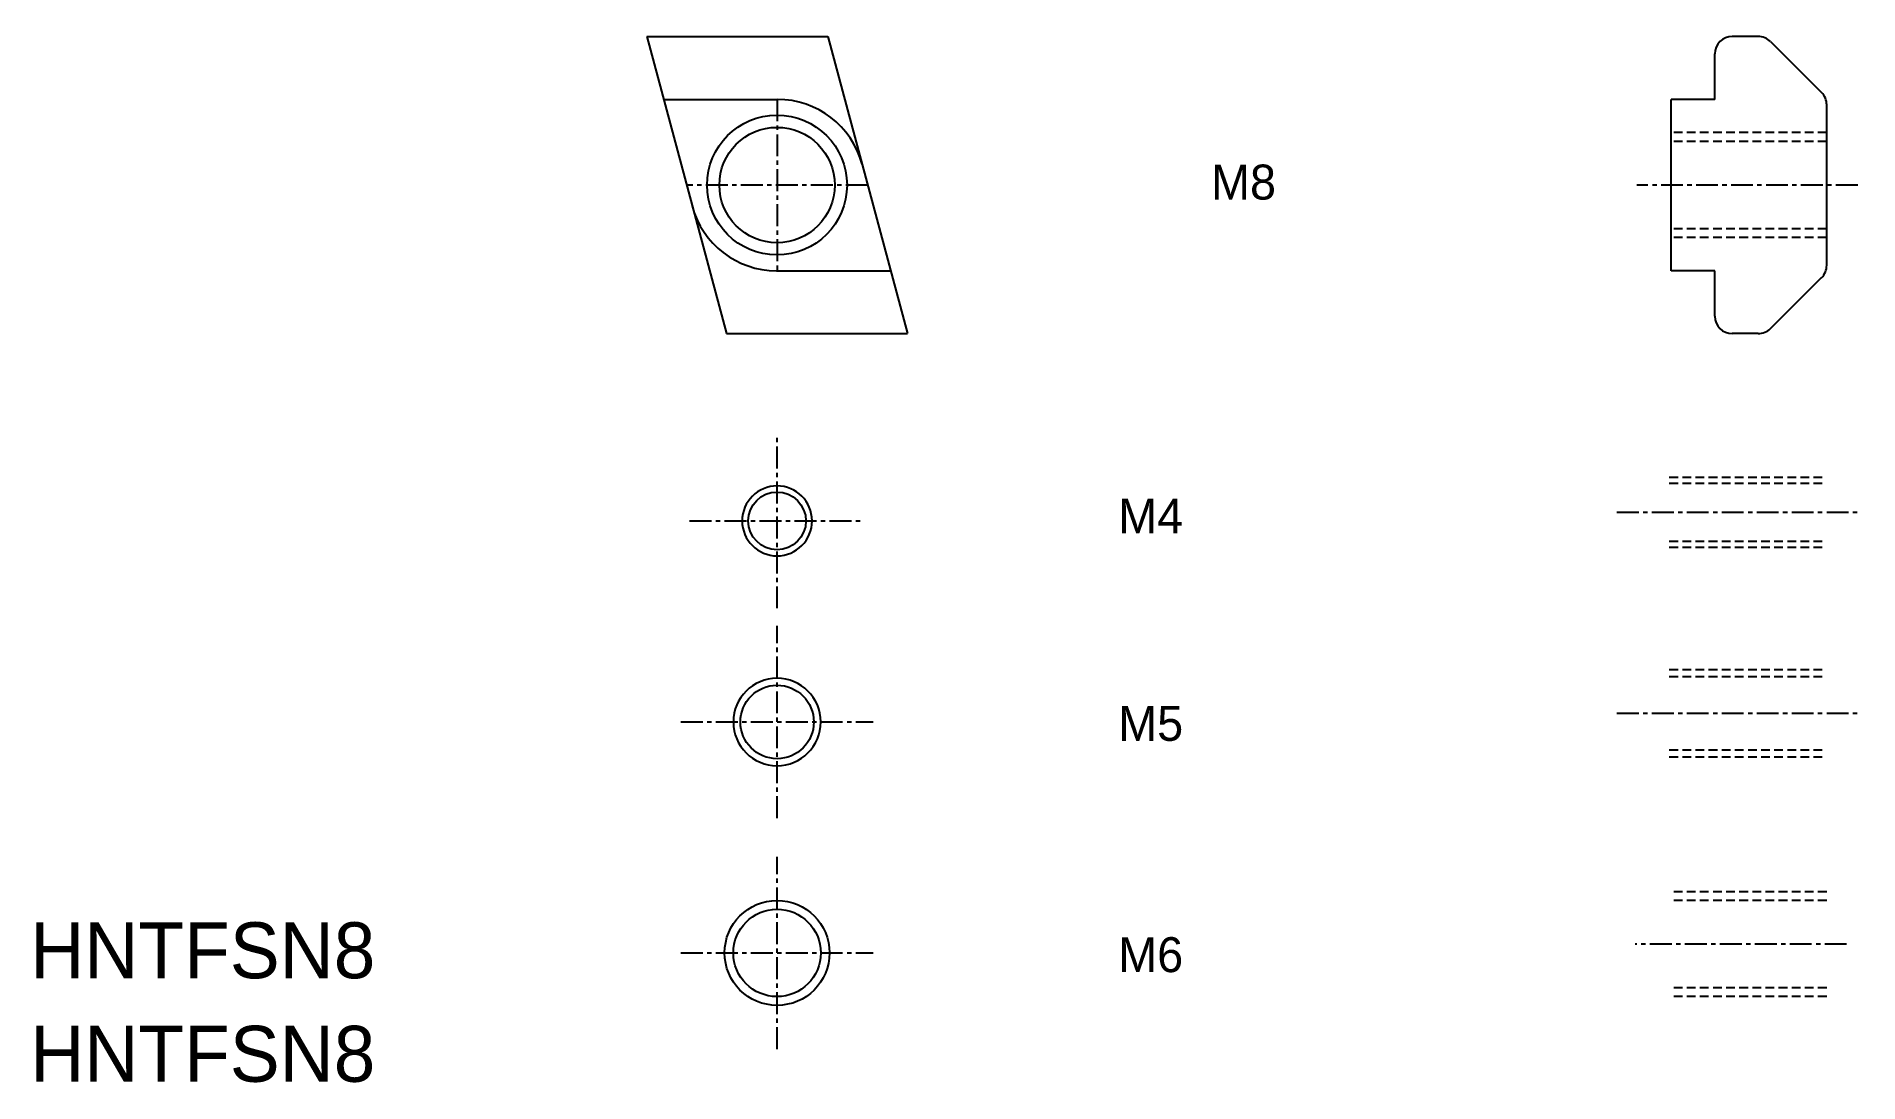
# Model space of a CAD drawing. Extents: x 0 to 105, y 0 to 60.
import ezdxf

# ---------------------------------------------------------------- set-up
doc = ezdxf.new("R2010")
doc.units = 0
doc.linetypes.add('CENTER', pattern=[2, 1.25, -0.25, 0.25, -0.25])
doc.linetypes.add('DASHED', pattern=[0.75, 0.5, -0.25])
doc.layers.get('0').update_dxf_attribs({"linetype": 'CONTINUOUS'})
doc.layers.add('CENTER', color=1, linetype='CENTER')

msp = doc.modelspace()

# ---------------------------------------------------------------- linework, layer by layer
at = {"color": 7, "linetype": 'CONTINUOUS'}
for p, q in [((35.26, 59.79), (45.61, 59.79)), ((35.26, 59.79), (39.81, 42.79)), ((45.61, 59.79), (50.17, 42.79)), ((98.82, 59.79), (97.34, 59.79)), ((99.53, 59.5), (102.44, 56.58)), ((96.34, 56.19), (96.34, 58.79)), ((36.22, 56.19), (42.74, 56.19)), ((93.84, 46.39), (93.84, 56.19)), ((96.34, 56.19), (93.84, 56.19)), ((102.74, 46.7), (102.74, 55.9)), ((42.68, 46.39), (49.2, 46.39)), ((96.34, 46.39), (93.84, 46.39)), ((96.34, 43.79), (96.34, 46.39)), ((99.53, 43.08), (102.44, 46)), ((39.81, 42.79), (50.17, 42.79)), ((98.82, 42.79), (97.34, 42.79))]:
    msp.add_line(p, q, dxfattribs=at)
at = {"color": 3, "linetype": 'DASHED'}
for p, q in [((102.74, 54.29), (93.84, 54.29)), ((102.74, 53.79), (93.84, 53.79)), ((98.24, 53.79), (98.24, 53.79)), ((102.74, 48.79), (93.84, 48.79)), ((102.74, 48.29), (93.84, 48.29)), ((93.74, 34.58), (102.74, 34.58)), ((93.74, 34.23), (102.74, 34.23)), ((93.74, 30.93), (102.74, 30.93)), ((93.74, 30.58), (102.74, 30.58)), ((93.74, 23.58), (102.74, 23.58)), ((93.74, 23.18), (102.74, 23.18)), ((93.74, 18.98), (102.74, 18.98)), ((93.74, 18.58), (102.74, 18.58)), ((102.74, 10.87), (93.74, 10.87)), ((102.74, 10.37), (93.74, 10.37)), ((102.74, 5.37), (93.74, 5.37)), ((102.74, 4.87), (93.74, 4.87))]:
    msp.add_line(p, q, dxfattribs=at)
at = {"color": 3, "linetype": 'CONTINUOUS'}
for centre, radius in [((42.71, 51.29), 4), ((42.71, 7.37), 3)]:
    msp.add_circle(centre, radius, dxfattribs=at)
at = {"color": 7, "linetype": 'CONTINUOUS'}
for centre, radius in [((42.71, 51.29), 3.3), ((42.71, 32.08), 1.65), ((42.71, 20.58), 2.1), ((42.71, 7.37), 2.5)]:
    msp.add_circle(centre, radius, dxfattribs=at)
for centre, radius, start, end in [((97.34, 58.79), 1, 90, 180), ((98.82, 58.79), 1, 45, 90), ((101.74, 55.88), 1, 0, 45), ((42.74, 51.19), 5, 15, 90), ((42.68, 51.39), 5, 195, 270), ((101.74, 46.7), 1, 315, 0), ((97.34, 43.79), 1, 180, 270), ((98.82, 43.79), 1, 270, 315)]:
    msp.add_arc(centre, radius, start, end, dxfattribs=at)
at = {"color": 3, "linetype": 'CONTINUOUS'}
for centre, radius in [((42.71, 32.08), 2), ((42.71, 20.58), 2.5)]:
    msp.add_arc(centre, radius, 0.02, 0.01, dxfattribs=at)
at = {"layer": 'CENTER', "color": 1, "linetype": 'CENTER'}
for p, q in [((42.71, 56.19), (42.71, 46.39)), ((47.89, 51.29), (37.54, 51.29)), ((104.52, 51.29), (91.89, 51.29)), ((42.71, 27.08), (42.71, 37.08)), ((90.74, 32.58), (104.56, 32.58)), ((37.71, 32.08), (47.71, 32.08)), ((42.71, 15.08), (42.71, 26.08)), ((90.74, 21.08), (104.56, 21.08)), ((37.21, 20.58), (48.21, 20.58)), ((42.71, 1.87), (42.71, 12.87)), ((37.21, 7.37), (48.21, 7.37)), ((103.88, 7.87), (91.79, 7.87))]:
    msp.add_line(p, q, dxfattribs=at)

# ---------------------------------------------------------------- texts
at = {"color": 7, "linetype": 'CONTINUOUS'}
for s, height, p in [('M8', 2, (67.53, 50.46)), ('M4', 2, (62.22, 31.36)), ('M5', 2, (62.22, 19.5)), ('HNTFSN8', 3.2, (0, 5.92)), ('M6', 2, (62.22, 6.27)), ('HNTFSN8', 3.2, (0, 0))]:
    msp.add_text(s, height=height, dxfattribs=at).set_placement(p)

doc.saveas('drawing.dxf')
